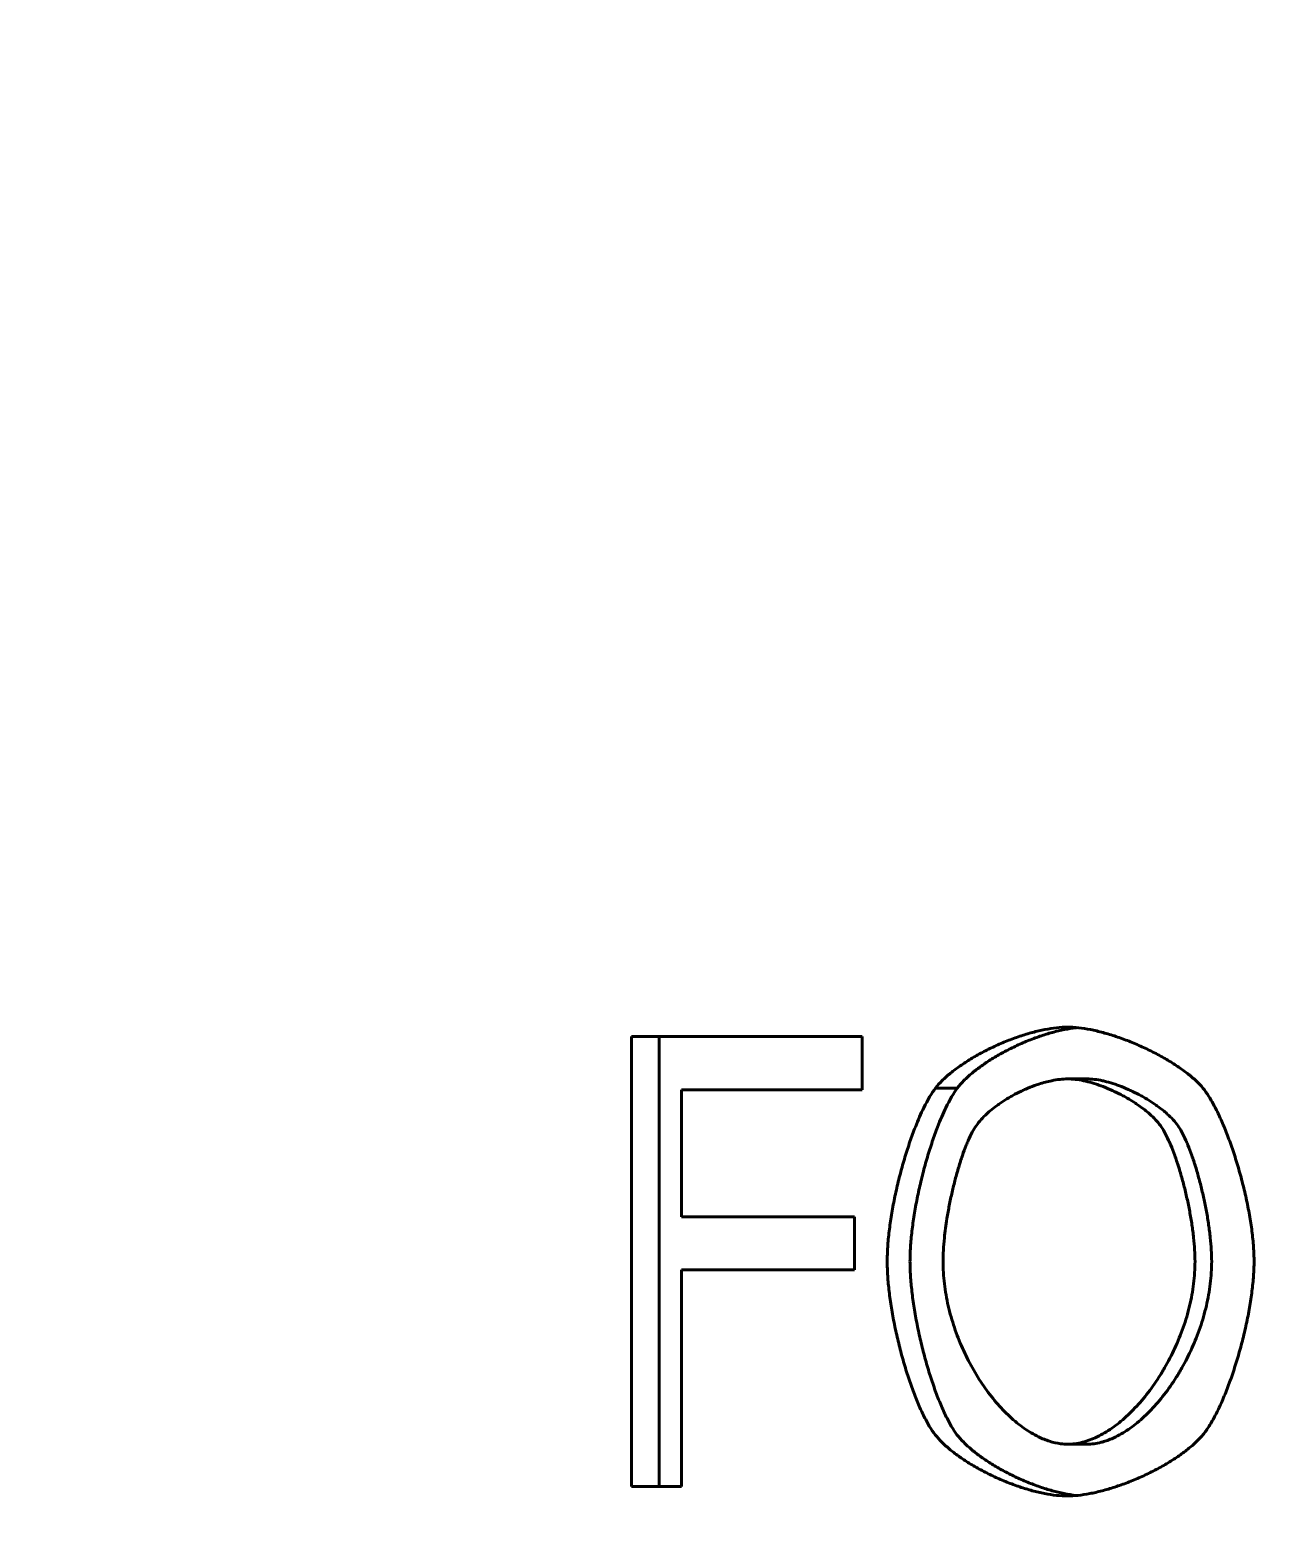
# Model space of a CAD drawing. Header units: millimetres. Extents: x 0 to 51860, y 0 to 5940.
# Drawn here: x 3939.59 to 3964.46, y 1716.4 to 1746.25 of the extents above; entities that cross this region are included whole.
import ezdxf

# ---------------------------------------------------------------- set-up
doc = ezdxf.new("R2010")
doc.units = ezdxf.units.MM
doc.header["$LTSCALE"] = 10
doc.layers.add('가시적인 것(ISO)', color=3, linetype='Continuous', lineweight=40)
doc.layers.add('치수(ISO)', color=2, linetype='Continuous', lineweight=25)
doc.styles.add('치수 텍스트_PSTEK_POSCO', font='isocp.shx')
doc.dimstyles.new('치수_PSTEK_POSCO', dxfattribs={"dimscale": 10, "dimtxt": 3.5, "dimasz": 2.5, "dimexe": 2, "dimexo": 2.5, "dimgap": 1, "dimtad": 1, "dimrnd": 1e-08, "dimdsep": 46, "dimtxsty": '치수 텍스트_PSTEK_POSCO', "dimcen": 0.09, "dimdle": 10, "dimclrd": 7, "dimclre": 7, "dimclrt": 2, "dimadec": 1, "dimazin": 2, "dimtfac": 1, "dimtmove": 0, "dimatfit": 3, "dimfxl": 0, "dimtolj": 1, "dimlwd": -1, "dimlwe": -1, "dimarcsym": 0})

# ---------------------------------------------------------------- blocks, each defined once
blk = doc.blocks.new('*D24')
at = {"layer": 'Defpoints', "color": 0}
for p in [(3893.189, 1812.006), (4763.189, 1812.006), (4763.189, 1549.441)]:
    blk.add_point(p, dxfattribs=at)
at = {"layer": '치수(ISO)', "color": 7}
for p, q in [((3893.189, 1787.006), (3893.189, 1529.441)), ((4763.189, 1787.006), (4763.189, 1529.441)), ((3918.189, 1549.441), (4738.189, 1549.441))]:
    blk.add_line(p, q, dxfattribs=at)
for points in [[(3918.189, 1553.607), (3918.189, 1545.274), (3893.189, 1549.441)], [(4738.189, 1553.607), (4738.189, 1545.274), (4763.189, 1549.441)]]:
    blk.add_solid(points, dxfattribs=at)
at = {"layer": '치수(ISO)', "color": 2, "insert": (4296.675, 1576.941), "char_height": 35, "attachment_point": 4, "style": '치수 텍스트_PSTEK_POSCO'}
blk.add_mtext('\\A1;870', dxfattribs=at)

msp = doc.modelspace()

# ---------------------------------------------------------------- linework, layer by layer
at = {"layer": '가시적인 것(ISO)'}
for p, q in [((3951.6236, 1717.11), (3951.6236, 1726.11)), ((3956.2433, 1726.11), (3951.6236, 1726.11)), ((3952.1813, 1717.11), (3952.1813, 1726.11)), ((3956.2433, 1726.11), (3956.2433, 1725.0452)), ((3960.7382, 1725.264), (3960.3542, 1725.264)), ((3952.6243, 1725.0452), (3956.2433, 1725.0452)), ((3952.6243, 1725.0452), (3952.6243, 1722.5071)), ((3958.1443, 1725.0817), (3957.7077, 1725.0817)), ((3956.0886, 1722.5071), (3952.6243, 1722.5071)), ((3956.0886, 1722.5071), (3956.0886, 1721.4423)), ((3952.6243, 1721.4423), (3956.0886, 1721.4423)), ((3952.6243, 1721.4423), (3952.6243, 1717.11)), ((3960.7382, 1717.9561), (3960.3542, 1717.9561)), ((3951.6236, 1717.11), (3952.6243, 1717.11))]:
    msp.add_line(p, q, dxfattribs=at)
for radius, start, end in [(36.5, 107.95236, 332.70125), (25, 124.45896, 336.42182)]:
    msp.add_arc((3925.1889, 1719.7463), radius, start, end, dxfattribs=at)
for points, knots in [([(3957.7077, 1725.0817), (3957.747, 1725.1315), (3957.7923, 1725.1815), (3957.8427, 1725.2313), (3957.8931, 1725.281), (3957.9487, 1725.3306), (3958.0086, 1725.3796), (3958.0386, 1725.404), (3958.0697, 1725.4284), (3958.1017, 1725.4525), (3958.1659, 1725.5008), (3958.234, 1725.5483), (3958.3054, 1725.5946), (3958.3411, 1725.6178), (3958.3776, 1725.6407), (3958.4148, 1725.6633), (3958.4892, 1725.7084), (3958.5665, 1725.7521), (3958.6459, 1725.7942), (3958.6855, 1725.8152), (3958.7257, 1725.8359), (3958.7664, 1725.856), (3958.8476, 1725.8963), (3958.9306, 1725.9347), (3959.0144, 1725.9708), (3959.0563, 1725.9888), (3959.0985, 1726.0063), (3959.1408, 1726.0232), (3959.2253, 1726.057), (3959.3104, 1726.0883), (3959.3952, 1726.1168), (3959.4376, 1726.131), (3959.4799, 1726.1446), (3959.5221, 1726.1574), (3959.6064, 1726.183), (3959.69, 1726.2055), (3959.7721, 1726.2247), (3959.8132, 1726.2344), (3959.8539, 1726.2431), (3959.8941, 1726.251), (3959.9746, 1726.2667), (3960.0531, 1726.2789), (3960.1289, 1726.2871), (3960.2048, 1726.2954), (3960.2779, 1726.2997), (3960.3475, 1726.2997)], [0, 0, 0, 0, 0.0833333, 0.0833333, 0.0833333, 0.1666667, 0.1666667, 0.1666667, 0.2083333, 0.2083333, 0.2083333, 0.2916667, 0.2916667, 0.2916667, 0.3333333, 0.3333333, 0.3333333, 0.4166667, 0.4166667, 0.4166667, 0.4583333, 0.4583333, 0.4583333, 0.5416667, 0.5416667, 0.5416667, 0.5833333, 0.5833333, 0.5833333, 0.6666667, 0.6666667, 0.6666667, 0.7083333, 0.7083333, 0.7083333, 0.7916667, 0.7916667, 0.7916667, 0.8333333, 0.8333333, 0.8333333, 0.9166667, 0.9166667, 0.9166667, 1, 1, 1, 1]), ([(3958.1443, 1725.0817), (3958.1829, 1725.1315), (3958.2273, 1725.1815), (3958.3261, 1725.281), (3958.3806, 1725.3306), (3958.4687, 1725.404), (3958.4991, 1725.4284), (3958.5934, 1725.5008), (3958.6602, 1725.5483), (3958.7651, 1725.6178), (3958.8009, 1725.6407), (3958.9103, 1725.7084), (3958.9861, 1725.7521), (3959.1028, 1725.8152), (3959.1422, 1725.8359), (3959.2616, 1725.8963), (3959.3429, 1725.9347), (3959.4662, 1725.9888), (3959.5075, 1726.0063), (3959.6318, 1726.057), (3959.7152, 1726.0883), (3959.8398, 1726.131), (3959.8813, 1726.1446), (3960.0053, 1726.183), (3960.0872, 1726.2055), (3960.208, 1726.2344), (3960.2479, 1726.2431), (3960.3661, 1726.2667), (3960.4431, 1726.2789), (3960.5254, 1726.288), (3960.5334, 1726.2889), (3960.5414, 1726.2897)], [0, 0, 0, 0, 0.08333333, 0.08333333, 0.16666667, 0.16666667, 0.20833333, 0.20833333, 0.29166667, 0.29166667, 0.33333333, 0.33333333, 0.41666667, 0.41666667, 0.45833333, 0.45833333, 0.54166667, 0.54166667, 0.58333333, 0.58333333, 0.66666667, 0.66666667, 0.70833333, 0.70833333, 0.79166667, 0.79166667, 0.83333333, 0.83333333, 0.91666667, 0.91666667, 0.92565414, 0.92565414, 0.92565414, 0.92565414]), ([(3960.3475, 1726.2997), (3960.4182, 1726.2997), (3960.4925, 1726.2952), (3960.5696, 1726.2867), (3960.6468, 1726.2782), (3960.7268, 1726.2656), (3960.8088, 1726.2495), (3960.8498, 1726.2414), (3960.8913, 1726.2324), (3960.9332, 1726.2225), (3961.0171, 1726.2028), (3961.1025, 1726.1796), (3961.1888, 1726.1534), (3961.232, 1726.1403), (3961.2753, 1726.1265), (3961.3187, 1726.1119), (3961.4056, 1726.0828), (3961.4929, 1726.0509), (3961.5798, 1726.0166), (3961.6233, 1725.9994), (3961.6666, 1725.9816), (3961.7098, 1725.9633), (3961.796, 1725.9267), (3961.8815, 1725.8878), (3961.9653, 1725.8472), (3962.0072, 1725.8268), (3962.0487, 1725.8061), (3962.0897, 1725.7849), (3962.1716, 1725.7426), (3962.2515, 1725.6986), (3962.3284, 1725.6535), (3962.3669, 1725.631), (3962.4046, 1725.6081), (3962.4416, 1725.585), (3962.5154, 1725.5388), (3962.5859, 1725.4917), (3962.6522, 1725.4439), (3962.6854, 1725.4201), (3962.7175, 1725.3961), (3962.7485, 1725.372), (3962.8104, 1725.3238), (3962.8678, 1725.2752), (3962.9197, 1725.2267), (3962.9716, 1725.1782), (3963.018, 1725.1297), (3963.0582, 1725.0817)], [0, 0, 0, 0, 0.0833333, 0.0833333, 0.0833333, 0.1666667, 0.1666667, 0.1666667, 0.2083333, 0.2083333, 0.2083333, 0.2916667, 0.2916667, 0.2916667, 0.3333333, 0.3333333, 0.3333333, 0.4166667, 0.4166667, 0.4166667, 0.4583333, 0.4583333, 0.4583333, 0.5416667, 0.5416667, 0.5416667, 0.5833333, 0.5833333, 0.5833333, 0.6666667, 0.6666667, 0.6666667, 0.7083333, 0.7083333, 0.7083333, 0.7916667, 0.7916667, 0.7916667, 0.8333333, 0.8333333, 0.8333333, 0.9166667, 0.9166667, 0.9166667, 1, 1, 1, 1]), ([(3960.3542, 1725.264), (3960.3042, 1725.264), (3960.2522, 1725.2609), (3960.1987, 1725.2548), (3960.1451, 1725.2488), (3960.0899, 1725.2399), (3960.0337, 1725.2283), (3959.9494, 1725.2109), (3959.8627, 1725.1876), (3959.7753, 1725.1591), (3959.7462, 1725.1496), (3959.717, 1725.1396), (3959.6878, 1725.1289), (3959.6294, 1725.1077), (3959.5709, 1725.0844), (3959.5128, 1725.0591), (3959.4838, 1725.0465), (3959.4548, 1725.0333), (3959.4261, 1725.0198), (3959.3686, 1724.9926), (3959.3117, 1724.9637), (3959.2561, 1724.9332), (3959.2283, 1724.918), (3959.2007, 1724.9024), (3959.1735, 1724.8864), (3959.1192, 1724.8544), (3959.0662, 1724.821), (3959.0152, 1724.7864), (3958.9897, 1724.7691), (3958.9646, 1724.7516), (3958.9401, 1724.7337), (3958.8911, 1724.698), (3958.8442, 1724.6613), (3958.8, 1724.6237), (3958.7778, 1724.6049), (3958.7564, 1724.5859), (3958.7356, 1724.5668), (3958.6941, 1724.5284), (3958.6554, 1724.4894), (3958.6202, 1724.4499), (3958.5849, 1724.4105), (3958.5529, 1724.3706), (3958.5248, 1724.3305)], [0, 0, 0, 0, 0.0833333, 0.0833333, 0.0833333, 0.1666667, 0.1666667, 0.1666667, 0.2916667, 0.2916667, 0.2916667, 0.3333333, 0.3333333, 0.3333333, 0.4166667, 0.4166667, 0.4166667, 0.4583333, 0.4583333, 0.4583333, 0.5416667, 0.5416667, 0.5416667, 0.5833333, 0.5833333, 0.5833333, 0.6666667, 0.6666667, 0.6666667, 0.7083333, 0.7083333, 0.7083333, 0.7916667, 0.7916667, 0.7916667, 0.8333333, 0.8333333, 0.8333333, 0.9166667, 0.9166667, 0.9166667, 1, 1, 1, 1]), ([(3962.2073, 1724.3305), (3962.1793, 1724.3694), (3962.1472, 1724.4083), (3962.1114, 1724.4469), (3962.0756, 1724.4855), (3962.0361, 1724.5239), (3961.9936, 1724.5617), (3961.9298, 1724.6184), (3961.8591, 1724.6739), (3961.7833, 1724.7273), (3961.758, 1724.7451), (3961.7322, 1724.7627), (3961.7059, 1724.7799), (3961.6533, 1724.8145), (3961.5988, 1724.848), (3961.5428, 1724.8802), (3961.5148, 1724.8962), (3961.4865, 1724.912), (3961.4579, 1724.9273), (3961.4007, 1724.9581), (3961.3424, 1724.9873), (3961.2835, 1725.0148), (3961.2541, 1725.0285), (3961.2245, 1725.0418), (3961.1949, 1725.0547), (3961.1356, 1725.0803), (3961.0761, 1725.1041), (3961.0168, 1725.1257), (3960.9872, 1725.1365), (3960.9576, 1725.1468), (3960.9282, 1725.1565), (3960.8694, 1725.1758), (3960.8111, 1725.1929), (3960.7539, 1725.2075), (3960.7253, 1725.2147), (3960.697, 1725.2213), (3960.669, 1725.2273), (3960.613, 1725.2392), (3960.5585, 1725.2483), (3960.5058, 1725.2546), (3960.4532, 1725.2608), (3960.4025, 1725.264), (3960.3542, 1725.264)], [0, 0, 0, 0, 0.0833333, 0.0833333, 0.0833333, 0.1666667, 0.1666667, 0.1666667, 0.2916667, 0.2916667, 0.2916667, 0.3333333, 0.3333333, 0.3333333, 0.4166667, 0.4166667, 0.4166667, 0.4583333, 0.4583333, 0.4583333, 0.5416667, 0.5416667, 0.5416667, 0.5833333, 0.5833333, 0.5833333, 0.6666667, 0.6666667, 0.6666667, 0.7083333, 0.7083333, 0.7083333, 0.7916667, 0.7916667, 0.7916667, 0.8333333, 0.8333333, 0.8333333, 0.9166667, 0.9166667, 0.9166667, 1, 1, 1, 1]), ([(3962.5544, 1724.3305), (3962.5271, 1724.3694), (3962.464, 1724.4472), (3962.3674, 1724.543), (3962.2594, 1724.6369), (3962.1647, 1724.71), (3962.0382, 1724.7978), (3961.9313, 1724.8648), (3961.7925, 1724.9434), (3961.6782, 1725.0019), (3961.5333, 1725.0684), (3961.4166, 1725.116), (3961.2717, 1725.1673), (3961.1574, 1725.2015), (3961.0187, 1725.2346), (3960.8849, 1725.2575), (3960.7855, 1725.264), (3960.7382, 1725.264)], [0, 0, 0, 0, 0.0833333, 0.1666667, 0.2083333, 0.2916667, 0.3333333, 0.4166667, 0.4583333, 0.5416667, 0.5833333, 0.6666667, 0.7083333, 0.7916667, 0.8333333, 0.9166667, 1, 1, 1, 1]), ([(3956.7417, 1721.61), (3956.7417, 1721.7042), (3956.7487, 1721.9009), (3956.7732, 1722.1622), (3956.8083, 1722.4317), (3956.8446, 1722.6522), (3956.8988, 1722.9303), (3956.9489, 1723.1534), (3957.0188, 1723.4293), (3957.08, 1723.6462), (3957.162, 1723.9088), (3957.2316, 1724.1106), (3957.3405, 1724.3965), (3957.4924, 1724.744), (3957.63, 1724.9784), (3957.7077, 1725.0817)], [0, 0, 0, 0, 0.0833333, 0.1666667, 0.2083333, 0.2916667, 0.3333333, 0.4166667, 0.4583333, 0.5416667, 0.5833333, 0.6666667, 0.7083333, 0.8333333, 1, 1, 1, 1]), ([(3957.1976, 1721.61), (3957.1976, 1721.7042), (3957.201, 1721.8026), (3957.2075, 1721.904), (3957.214, 1722.0054), (3957.2236, 1722.11), (3957.236, 1722.2167), (3957.2422, 1722.27), (3957.2491, 1722.3239), (3957.2567, 1722.3782), (3957.2718, 1722.4868), (3957.2895, 1722.5971), (3957.3096, 1722.708), (3957.3197, 1722.7634), (3957.3303, 1722.8191), (3957.3415, 1722.8748), (3957.3638, 1722.9861), (3957.3884, 1723.0977), (3957.4148, 1723.2084), (3957.4281, 1723.2638), (3957.4418, 1723.319), (3957.4559, 1723.3738), (3957.4842, 1723.4835), (3957.5142, 1723.592), (3957.5456, 1723.6981), (3957.5613, 1723.7512), (3957.5774, 1723.8037), (3957.5938, 1723.8556), (3957.6266, 1723.9592), (3957.6607, 1724.0601), (3957.6958, 1724.1573), (3957.7133, 1724.2059), (3957.7311, 1724.2536), (3957.7491, 1724.3002), (3957.8031, 1724.44), (3957.8589, 1724.5703), (3957.9156, 1724.6878), (3957.9912, 1724.8444), (3958.0682, 1724.9784), (3958.1443, 1725.0817)], [0, 0, 0, 0, 0.0833333, 0.0833333, 0.0833333, 0.1666667, 0.1666667, 0.1666667, 0.2083333, 0.2083333, 0.2083333, 0.2916667, 0.2916667, 0.2916667, 0.3333333, 0.3333333, 0.3333333, 0.4166667, 0.4166667, 0.4166667, 0.4583333, 0.4583333, 0.4583333, 0.5416667, 0.5416667, 0.5416667, 0.5833333, 0.5833333, 0.5833333, 0.6666667, 0.6666667, 0.6666667, 0.7083333, 0.7083333, 0.7083333, 0.8333333, 0.8333333, 0.8333333, 1, 1, 1, 1]), ([(3963.0582, 1725.0817), (3963.0983, 1725.0318), (3963.1389, 1724.974), (3963.1795, 1724.9092), (3963.2201, 1724.8444), (3963.2608, 1724.7726), (3963.3012, 1724.6949), (3963.3214, 1724.656), (3963.3415, 1724.6156), (3963.3615, 1724.5739), (3963.4015, 1724.4905), (3963.4411, 1724.4017), (3963.4799, 1724.3084), (3963.4992, 1724.2618), (3963.5184, 1724.2141), (3963.5373, 1724.1654), (3963.5752, 1724.068), (3963.6121, 1723.9668), (3963.6477, 1723.8627), (3963.6654, 1723.8106), (3963.6829, 1723.7578), (3963.7, 1723.7045), (3963.7341, 1723.5978), (3963.7668, 1723.4887), (3963.7976, 1723.3784), (3963.813, 1723.3232), (3963.828, 1723.2677), (3963.8424, 1723.212), (3963.8713, 1723.1006), (3963.8982, 1722.9883), (3963.9227, 1722.8764), (3963.9349, 1722.8204), (3963.9466, 1722.7645), (3963.9576, 1722.7087), (3963.9796, 1722.5973), (3963.9992, 1722.4865), (3964.0158, 1722.3776), (3964.0241, 1722.3231), (3964.0317, 1722.2691), (3964.0385, 1722.2157), (3964.0521, 1722.1088), (3964.0627, 1722.0042), (3964.0699, 1721.9029), (3964.077, 1721.8016), (3964.0808, 1721.7036), (3964.0808, 1721.61)], [0, 0, 0, 0, 0.0833333, 0.0833333, 0.0833333, 0.1666667, 0.1666667, 0.1666667, 0.2083333, 0.2083333, 0.2083333, 0.2916667, 0.2916667, 0.2916667, 0.3333333, 0.3333333, 0.3333333, 0.4166667, 0.4166667, 0.4166667, 0.4583333, 0.4583333, 0.4583333, 0.5416667, 0.5416667, 0.5416667, 0.5833333, 0.5833333, 0.5833333, 0.6666667, 0.6666667, 0.6666667, 0.7083333, 0.7083333, 0.7083333, 0.7916667, 0.7916667, 0.7916667, 0.8333333, 0.8333333, 0.8333333, 0.9166667, 0.9166667, 0.9166667, 1, 1, 1, 1]), ([(3958.5248, 1724.3305), (3958.4978, 1724.2922), (3958.4706, 1724.2474), (3958.4435, 1724.1971), (3958.4165, 1724.1468), (3958.3895, 1724.0909), (3958.3628, 1724.0302), (3958.3495, 1723.9998), (3958.3362, 1723.9683), (3958.323, 1723.9357), (3958.2967, 1723.8704), (3958.2707, 1723.8008), (3958.2454, 1723.7277), (3958.2327, 1723.6911), (3958.2202, 1723.6537), (3958.2079, 1723.6154), (3958.1832, 1723.539), (3958.1593, 1723.4594), (3958.1362, 1723.3776), (3958.1247, 1723.3367), (3958.1134, 1723.2952), (3958.1024, 1723.2533), (3958.0803, 1723.1694), (3958.0593, 1723.0836), (3958.0394, 1722.9968), (3958.0295, 1722.9535), (3958.0199, 1722.9098), (3958.0107, 1722.866), (3957.9921, 1722.7784), (3957.9749, 1722.6902), (3957.9593, 1722.6022), (3957.9515, 1722.5582), (3957.944, 1722.5143), (3957.937, 1722.4705), (3957.9159, 1722.3391), (3957.8985, 1722.2092), (3957.8855, 1722.0835), (3957.8682, 1721.916), (3957.8587, 1721.7559), (3957.8587, 1721.61)], [0, 0, 0, 0, 0.0833333, 0.0833333, 0.0833333, 0.1666667, 0.1666667, 0.1666667, 0.2083333, 0.2083333, 0.2083333, 0.2916667, 0.2916667, 0.2916667, 0.3333333, 0.3333333, 0.3333333, 0.4166667, 0.4166667, 0.4166667, 0.4583333, 0.4583333, 0.4583333, 0.5416667, 0.5416667, 0.5416667, 0.5833333, 0.5833333, 0.5833333, 0.6666667, 0.6666667, 0.6666667, 0.7083333, 0.7083333, 0.7083333, 0.8333333, 0.8333333, 0.8333333, 1, 1, 1, 1]), ([(3962.8999, 1721.61), (3962.8999, 1721.6842), (3962.8974, 1721.7617), (3962.8926, 1721.8418), (3962.8877, 1721.922), (3962.8806, 1722.0047), (3962.8714, 1722.0891), (3962.8668, 1722.1313), (3962.8617, 1722.174), (3962.8561, 1722.217), (3962.8449, 1722.303), (3962.8317, 1722.3903), (3962.8169, 1722.4782), (3962.8094, 1722.5221), (3962.8015, 1722.5662), (3962.7933, 1722.6103), (3962.7767, 1722.6985), (3962.7586, 1722.7868), (3962.7391, 1722.8744), (3962.7293, 1722.9182), (3962.7192, 1722.9619), (3962.7088, 1723.0052), (3962.688, 1723.0919), (3962.6659, 1723.1775), (3962.6428, 1723.2612), (3962.6312, 1723.303), (3962.6194, 1723.3444), (3962.6074, 1723.3852), (3962.5833, 1723.4667), (3962.5583, 1723.5459), (3962.5327, 1723.6219), (3962.5199, 1723.6599), (3962.5069, 1723.6972), (3962.4937, 1723.7335), (3962.4675, 1723.8062), (3962.4407, 1723.8753), (3962.4135, 1723.94), (3962.3999, 1723.9724), (3962.3863, 1724.0037), (3962.3725, 1724.0337), (3962.3451, 1724.0939), (3962.3175, 1724.1492), (3962.2899, 1724.1989), (3962.2622, 1724.2487), (3962.2346, 1724.2928), (3962.2073, 1724.3305)], [0, 0, 0, 0, 0.0833333, 0.0833333, 0.0833333, 0.1666667, 0.1666667, 0.1666667, 0.2083333, 0.2083333, 0.2083333, 0.2916667, 0.2916667, 0.2916667, 0.3333333, 0.3333333, 0.3333333, 0.4166667, 0.4166667, 0.4166667, 0.4583333, 0.4583333, 0.4583333, 0.5416667, 0.5416667, 0.5416667, 0.5833333, 0.5833333, 0.5833333, 0.6666667, 0.6666667, 0.6666667, 0.7083333, 0.7083333, 0.7083333, 0.7916667, 0.7916667, 0.7916667, 0.8333333, 0.8333333, 0.8333333, 0.9166667, 0.9166667, 0.9166667, 1, 1, 1, 1]), ([(3963.2333, 1721.61), (3963.2333, 1721.6842), (3963.2284, 1721.8393), (3963.2109, 1722.046), (3963.1858, 1722.2593), (3963.16, 1722.434), (3963.1215, 1722.6543), (3963.0859, 1722.831), (3963.0364, 1723.0491), (3962.9931, 1723.2203), (3962.9352, 1723.4271), (3962.8863, 1723.5855), (3962.8226, 1723.7716), (3962.77, 1723.9099), (3962.7031, 1724.0662), (3962.6354, 1724.2045), (3962.5812, 1724.2928), (3962.5544, 1724.3305)], [0, 0, 0, 0, 0.0833333, 0.1666667, 0.2083333, 0.2916667, 0.3333333, 0.4166667, 0.4583333, 0.5416667, 0.5833333, 0.6666667, 0.7083333, 0.7916667, 0.8333333, 0.9166667, 1, 1, 1, 1]), ([(3957.7011, 1718.1457), (3957.6623, 1718.1955), (3957.6233, 1718.2534), (3957.5844, 1718.3183), (3957.5454, 1718.3832), (3957.5066, 1718.4551), (3957.4682, 1718.533), (3957.449, 1718.5719), (3957.4299, 1718.6123), (3957.411, 1718.6541), (3957.373, 1718.7377), (3957.3357, 1718.8267), (3957.2992, 1718.9201), (3957.281, 1718.9668), (3957.2629, 1719.0146), (3957.2452, 1719.0633), (3957.2096, 1719.1608), (3957.1751, 1719.2622), (3957.1419, 1719.3664), (3957.1253, 1719.4185), (3957.109, 1719.4713), (3957.0931, 1719.5247), (3957.0613, 1719.6314), (3957.031, 1719.7405), (3957.0024, 1719.8508), (3956.9881, 1719.906), (3956.9743, 1719.9614), (3956.9609, 1720.0171), (3956.9342, 1720.1284), (3956.9094, 1720.2404), (3956.8868, 1720.3521), (3956.8755, 1720.4079), (3956.8648, 1720.4637), (3956.8547, 1720.5192), (3956.8344, 1720.6304), (3956.8165, 1720.7406), (3956.8012, 1720.849), (3956.7936, 1720.9032), (3956.7867, 1720.9569), (3956.7804, 1721.01), (3956.7679, 1721.1163), (3956.7583, 1721.2201), (3956.7517, 1721.3204), (3956.7452, 1721.4208), (3956.7417, 1721.5177), (3956.7417, 1721.61)], [0, 0, 0, 0, 0.0833333, 0.0833333, 0.0833333, 0.1666667, 0.1666667, 0.1666667, 0.2083333, 0.2083333, 0.2083333, 0.2916667, 0.2916667, 0.2916667, 0.3333333, 0.3333333, 0.3333333, 0.4166667, 0.4166667, 0.4166667, 0.4583333, 0.4583333, 0.4583333, 0.5416667, 0.5416667, 0.5416667, 0.5833333, 0.5833333, 0.5833333, 0.6666667, 0.6666667, 0.6666667, 0.7083333, 0.7083333, 0.7083333, 0.7916667, 0.7916667, 0.7916667, 0.8333333, 0.8333333, 0.8333333, 0.9166667, 0.9166667, 0.9166667, 1, 1, 1, 1]), ([(3958.1379, 1718.1457), (3958.0999, 1718.1955), (3958.0616, 1718.2534), (3958.0235, 1718.3183), (3957.9853, 1718.3832), (3957.9473, 1718.4551), (3957.9097, 1718.533), (3957.8908, 1718.5719), (3957.8721, 1718.6123), (3957.8535, 1718.6541), (3957.8164, 1718.7377), (3957.7798, 1718.8267), (3957.744, 1718.9201), (3957.7261, 1718.9668), (3957.7085, 1719.0146), (3957.691, 1719.0633), (3957.6562, 1719.1608), (3957.6224, 1719.2622), (3957.5898, 1719.3664), (3957.5735, 1719.4185), (3957.5576, 1719.4713), (3957.542, 1719.5247), (3957.5108, 1719.6314), (3957.4811, 1719.7405), (3957.4531, 1719.8508), (3957.4391, 1719.906), (3957.4255, 1719.9614), (3957.4124, 1720.0171), (3957.3863, 1720.1284), (3957.362, 1720.2404), (3957.3398, 1720.3521), (3957.3288, 1720.4079), (3957.3182, 1720.4637), (3957.3083, 1720.5192), (3957.2884, 1720.6304), (3957.2709, 1720.7406), (3957.2559, 1720.849), (3957.2485, 1720.9032), (3957.2417, 1720.9569), (3957.2355, 1721.01), (3957.2233, 1721.1163), (3957.2138, 1721.2201), (3957.2074, 1721.3204), (3957.201, 1721.4208), (3957.1976, 1721.5177), (3957.1976, 1721.61)], [0, 0, 0, 0, 0.0833333, 0.0833333, 0.0833333, 0.1666667, 0.1666667, 0.1666667, 0.2083333, 0.2083333, 0.2083333, 0.2916667, 0.2916667, 0.2916667, 0.3333333, 0.3333333, 0.3333333, 0.4166667, 0.4166667, 0.4166667, 0.4583333, 0.4583333, 0.4583333, 0.5416667, 0.5416667, 0.5416667, 0.5833333, 0.5833333, 0.5833333, 0.6666667, 0.6666667, 0.6666667, 0.7083333, 0.7083333, 0.7083333, 0.7916667, 0.7916667, 0.7916667, 0.8333333, 0.8333333, 0.8333333, 0.9166667, 0.9166667, 0.9166667, 1, 1, 1, 1]), ([(3957.8587, 1721.61), (3957.8587, 1721.4623), (3957.868, 1721.3139), (3957.8857, 1721.1658), (3957.9035, 1721.0178), (3957.9296, 1720.8701), (3957.9633, 1720.724), (3957.9801, 1720.6509), (3957.9988, 1720.5783), (3958.0193, 1720.5061), (3958.0603, 1720.3618), (3958.1084, 1720.2197), (3958.1627, 1720.0808), (3958.1898, 1720.0113), (3958.2186, 1719.9427), (3958.2487, 1719.875), (3958.309, 1719.7397), (3958.3751, 1719.6082), (3958.4461, 1719.4817), (3958.4816, 1719.4185), (3958.5183, 1719.3565), (3958.5562, 1719.2959), (3958.6319, 1719.1747), (3958.712, 1719.0591), (3958.7958, 1718.9502), (3958.8377, 1718.8958), (3958.8804, 1718.843), (3958.924, 1718.7921), (3959.0111, 1718.6902), (3959.1014, 1718.5957), (3959.1939, 1718.5096), (3959.2402, 1718.4665), (3959.287, 1718.4256), (3959.3343, 1718.3869), (3959.4288, 1718.3095), (3959.5252, 1718.2412), (3959.6224, 1718.1831), (3959.671, 1718.154), (3959.7199, 1718.1275), (3959.7689, 1718.1037), (3959.8423, 1718.0679), (3959.916, 1718.0382), (3959.9895, 1718.0151), (3960.063, 1717.9919), (3960.1364, 1717.9753), (3960.2093, 1717.9657), (3960.2579, 1717.9593), (3960.3062, 1717.9561), (3960.3542, 1717.9561)], [0, 0, 0, 0, 0.0833333, 0.0833333, 0.0833333, 0.1666667, 0.1666667, 0.1666667, 0.2083333, 0.2083333, 0.2083333, 0.2916667, 0.2916667, 0.2916667, 0.3333333, 0.3333333, 0.3333333, 0.4166667, 0.4166667, 0.4166667, 0.4583333, 0.4583333, 0.4583333, 0.5416667, 0.5416667, 0.5416667, 0.5833333, 0.5833333, 0.5833333, 0.6666667, 0.6666667, 0.6666667, 0.7083333, 0.7083333, 0.7083333, 0.7916667, 0.7916667, 0.7916667, 0.8333333, 0.8333333, 0.8333333, 0.8958333, 0.8958333, 0.8958333, 0.9583333, 0.9583333, 0.9583333, 1, 1, 1, 1]), ([(3960.3542, 1717.9561), (3960.4022, 1717.9561), (3960.4506, 1717.9593), (3960.4992, 1717.9657), (3960.5479, 1717.9721), (3960.5969, 1717.9816), (3960.646, 1717.9941), (3960.7443, 1718.0191), (3960.8433, 1718.056), (3960.9421, 1718.1037), (3960.9915, 1718.1275), (3961.0409, 1718.154), (3961.09, 1718.1831), (3961.1884, 1718.2412), (3961.2861, 1718.3095), (3961.3821, 1718.3869), (3961.4302, 1718.4256), (3961.4778, 1718.4665), (3961.5249, 1718.5096), (3961.6191, 1718.5957), (3961.7113, 1718.6902), (3961.8004, 1718.7921), (3961.845, 1718.843), (3961.8888, 1718.8958), (3961.9317, 1718.9502), (3962.0176, 1719.0591), (3962.0999, 1719.1747), (3962.1778, 1719.2959), (3962.2168, 1719.3565), (3962.2546, 1719.4185), (3962.2912, 1719.4817), (3962.3644, 1719.6082), (3962.4327, 1719.7397), (3962.4951, 1719.875), (3962.5263, 1719.9427), (3962.556, 1720.0113), (3962.5842, 1720.0808), (3962.6404, 1720.2197), (3962.6903, 1720.3618), (3962.7329, 1720.5061), (3962.7542, 1720.5783), (3962.7736, 1720.6509), (3962.7911, 1720.724), (3962.8261, 1720.8701), (3962.8533, 1721.0178), (3962.8718, 1721.1658), (3962.8902, 1721.3139), (3962.8999, 1721.4623), (3962.8999, 1721.61)], [0, 0, 0, 0, 0.0416667, 0.0416667, 0.0416667, 0.0833333, 0.0833333, 0.0833333, 0.1666667, 0.1666667, 0.1666667, 0.2083333, 0.2083333, 0.2083333, 0.2916667, 0.2916667, 0.2916667, 0.3333333, 0.3333333, 0.3333333, 0.4166667, 0.4166667, 0.4166667, 0.4583333, 0.4583333, 0.4583333, 0.5416667, 0.5416667, 0.5416667, 0.5833333, 0.5833333, 0.5833333, 0.6666667, 0.6666667, 0.6666667, 0.7083333, 0.7083333, 0.7083333, 0.7916667, 0.7916667, 0.7916667, 0.8333333, 0.8333333, 0.8333333, 0.9166667, 0.9166667, 0.9166667, 1, 1, 1, 1]), ([(3960.7382, 1717.9561), (3960.7852, 1717.9561), (3960.8801, 1717.9626), (3961.0001, 1717.9864), (3961.1448, 1718.0283), (3961.2903, 1718.0877), (3961.5079, 1718.2071), (3961.6994, 1718.3437), (3961.9328, 1718.5484), (3962.1135, 1718.7375), (3962.3281, 1719.0013), (3962.4896, 1719.2325), (3962.675, 1719.5425), (3962.8089, 1719.8054), (3962.9545, 1720.1486), (3963.0523, 1720.4329), (3963.1477, 1720.7963), (3963.2143, 1721.1654), (3963.2333, 1721.4623), (3963.2333, 1721.61)], [0, 0, 0, 0, 0.0416667, 0.0833333, 0.1041667, 0.1666667, 0.2083333, 0.2916667, 0.3333333, 0.4166667, 0.4583333, 0.5416667, 0.5833333, 0.6666667, 0.7083333, 0.7916667, 0.8333333, 0.9166667, 1, 1, 1, 1]), ([(3964.0808, 1721.61), (3964.0808, 1721.5189), (3964.0771, 1721.423), (3964.0701, 1721.3235), (3964.0631, 1721.224), (3964.0528, 1721.1208), (3964.0394, 1721.0151), (3964.0328, 1720.9622), (3964.0253, 1720.9087), (3964.0172, 1720.8547), (3964.0009, 1720.7467), (3963.9818, 1720.6367), (3963.9601, 1720.5256), (3963.9493, 1720.4701), (3963.9378, 1720.4144), (3963.9257, 1720.3586), (3963.9016, 1720.2469), (3963.8751, 1720.1347), (3963.8466, 1720.0233), (3963.8324, 1719.9675), (3963.8176, 1719.912), (3963.8023, 1719.8567), (3963.7719, 1719.7461), (3963.7395, 1719.6368), (3963.7056, 1719.5297), (3963.6886, 1719.4761), (3963.6712, 1719.4231), (3963.6535, 1719.3708), (3963.6181, 1719.2663), (3963.5813, 1719.1645), (3963.5435, 1719.0665), (3963.5245, 1719.0176), (3963.5053, 1718.9696), (3963.4859, 1718.9227), (3963.4471, 1718.8289), (3963.4073, 1718.7395), (3963.3669, 1718.6556), (3963.3467, 1718.6137), (3963.3264, 1718.5731), (3963.306, 1718.534), (3963.2651, 1718.4558), (3963.2238, 1718.3837), (3963.1824, 1718.3186), (3963.141, 1718.2535), (3963.0995, 1718.1955), (3963.0582, 1718.1457)], [0, 0, 0, 0, 0.0833333, 0.0833333, 0.0833333, 0.1666667, 0.1666667, 0.1666667, 0.2083333, 0.2083333, 0.2083333, 0.2916667, 0.2916667, 0.2916667, 0.3333333, 0.3333333, 0.3333333, 0.4166667, 0.4166667, 0.4166667, 0.4583333, 0.4583333, 0.4583333, 0.5416667, 0.5416667, 0.5416667, 0.5833333, 0.5833333, 0.5833333, 0.6666667, 0.6666667, 0.6666667, 0.7083333, 0.7083333, 0.7083333, 0.7916667, 0.7916667, 0.7916667, 0.8333333, 0.8333333, 0.8333333, 0.9166667, 0.9166667, 0.9166667, 1, 1, 1, 1]), ([(3960.3475, 1716.9204), (3960.2773, 1716.9204), (3960.2037, 1716.9247), (3960.1275, 1716.933), (3960.0513, 1716.9412), (3959.9724, 1716.9534), (3959.8918, 1716.9691), (3959.8514, 1716.977), (3959.8106, 1716.9858), (3959.7694, 1716.9954), (3959.6871, 1717.0146), (3959.6034, 1717.0372), (3959.519, 1717.0629), (3959.4768, 1717.0757), (3959.4344, 1717.0893), (3959.392, 1717.1036), (3959.3071, 1717.1321), (3959.222, 1717.1635), (3959.1374, 1717.1974), (3959.0952, 1717.2143), (3959.053, 1717.2319), (3959.0111, 1717.25), (3958.9272, 1717.2863), (3958.8443, 1717.3248), (3958.763, 1717.3652), (3958.7224, 1717.3855), (3958.6822, 1717.4062), (3958.6425, 1717.4273), (3958.5632, 1717.4696), (3958.4858, 1717.5136), (3958.4114, 1717.559), (3958.3741, 1717.5817), (3958.3376, 1717.6047), (3958.3019, 1717.628), (3958.2304, 1717.6747), (3958.1621, 1717.7225), (3958.0978, 1717.7712), (3958.0656, 1717.7955), (3958.0345, 1717.8201), (3958.0044, 1717.8447), (3957.9442, 1717.8941), (3957.8883, 1717.9441), (3957.8375, 1717.9944), (3957.7867, 1718.0447), (3957.741, 1718.0953), (3957.7011, 1718.1457)], [0, 0, 0, 0, 0.0833333, 0.0833333, 0.0833333, 0.1666667, 0.1666667, 0.1666667, 0.2083333, 0.2083333, 0.2083333, 0.2916667, 0.2916667, 0.2916667, 0.3333333, 0.3333333, 0.3333333, 0.4166667, 0.4166667, 0.4166667, 0.4583333, 0.4583333, 0.4583333, 0.5416667, 0.5416667, 0.5416667, 0.5833333, 0.5833333, 0.5833333, 0.6666667, 0.6666667, 0.6666667, 0.7083333, 0.7083333, 0.7083333, 0.7916667, 0.7916667, 0.7916667, 0.8333333, 0.8333333, 0.8333333, 0.9166667, 0.9166667, 0.9166667, 1, 1, 1, 1]), ([(3960.5406, 1716.9304), (3960.5325, 1716.9312), (3960.5243, 1716.9321), (3960.4413, 1716.9412), (3960.3641, 1716.9534), (3960.2454, 1716.977), (3960.2054, 1716.9858), (3960.0844, 1717.0146), (3960.0023, 1717.0372), (3959.8782, 1717.0757), (3959.8367, 1717.0893), (3959.712, 1717.1321), (3959.6286, 1717.1635), (3959.5042, 1717.2143), (3959.4629, 1717.2319), (3959.3396, 1717.2863), (3959.2584, 1717.3248), (3959.1389, 1717.3855), (3959.0995, 1717.4062), (3958.9828, 1717.4696), (3958.907, 1717.5136), (3958.7975, 1717.5817), (3958.7617, 1717.6047), (3958.6567, 1717.6747), (3958.5897, 1717.7225), (3958.4952, 1717.7955), (3958.4646, 1717.8201), (3958.3761, 1717.8941), (3958.3214, 1717.9441), (3958.2218, 1718.0447), (3958.177, 1718.0953), (3958.1379, 1718.1457)], [0.07415206, 0.07415206, 0.07415206, 0.07415206, 0.08333333, 0.08333333, 0.16666667, 0.16666667, 0.20833333, 0.20833333, 0.29166667, 0.29166667, 0.33333333, 0.33333333, 0.41666667, 0.41666667, 0.45833333, 0.45833333, 0.54166667, 0.54166667, 0.58333333, 0.58333333, 0.66666667, 0.66666667, 0.70833333, 0.70833333, 0.79166667, 0.79166667, 0.83333333, 0.83333333, 0.91666667, 0.91666667, 1, 1, 1, 1]), ([(3963.0582, 1718.1457), (3963.0146, 1718.0934), (3962.965, 1718.0414), (3962.9103, 1717.9898), (3962.8557, 1717.9383), (3962.7959, 1717.8873), (3962.7318, 1717.8371), (3962.6998, 1717.8121), (3962.6666, 1717.7872), (3962.6326, 1717.7626), (3962.5644, 1717.7134), (3962.4924, 1717.6652), (3962.4173, 1717.6184), (3962.3798, 1717.595), (3962.3415, 1717.572), (3962.3026, 1717.5493), (3962.2247, 1717.5039), (3962.1442, 1717.46), (3962.0618, 1717.418), (3962.0207, 1717.397), (3961.9791, 1717.3765), (3961.9371, 1717.3564), (3961.8532, 1717.3163), (3961.7679, 1717.2783), (3961.6821, 1717.2425), (3961.6391, 1717.2247), (3961.5961, 1717.2074), (3961.553, 1717.1907), (3961.4667, 1717.1574), (3961.3803, 1717.1267), (3961.2946, 1717.0987), (3961.2517, 1717.0847), (3961.209, 1717.0714), (3961.1666, 1717.0589), (3961.0817, 1717.0339), (3960.9978, 1717.0118), (3960.9158, 1716.9931), (3960.8748, 1716.9838), (3960.8342, 1716.9753), (3960.7942, 1716.9676), (3960.7143, 1716.9523), (3960.6365, 1716.9405), (3960.5618, 1716.9325), (3960.4871, 1716.9246), (3960.4154, 1716.9204), (3960.3475, 1716.9204)], [0, 0, 0, 0, 0.0833333, 0.0833333, 0.0833333, 0.1666667, 0.1666667, 0.1666667, 0.2083333, 0.2083333, 0.2083333, 0.2916667, 0.2916667, 0.2916667, 0.3333333, 0.3333333, 0.3333333, 0.4166667, 0.4166667, 0.4166667, 0.4583333, 0.4583333, 0.4583333, 0.5416667, 0.5416667, 0.5416667, 0.5833333, 0.5833333, 0.5833333, 0.6666667, 0.6666667, 0.6666667, 0.7083333, 0.7083333, 0.7083333, 0.7916667, 0.7916667, 0.7916667, 0.8333333, 0.8333333, 0.8333333, 0.9166667, 0.9166667, 0.9166667, 1, 1, 1, 1])]:
    msp.add_open_spline(points, degree=3, knots=knots, dxfattribs=at)

# ---------------------------------------------------------------- dimensions: what is measured, and where the dimension line sits
at = {"layer": '치수(ISO)', "color": 7}
dim = msp.add_linear_dim(base=(4763.1889, 1549.4408), p1=(3893.1889, 1812.0063), p2=(4763.1889, 1812.0063), dimstyle='치수_PSTEK_POSCO', override={"dimdec": 2, "dimtp": 0, "dimtm": 0, "dimtdec": 2, "dimtofl": 0, "dimatfit": 1}, dxfattribs=at)
dim.commit()
dim.dimension.update_dxf_attribs({"geometry": '*D24', "text_midpoint": (4328.1889, 1549.4408), "dimtype": 160})

doc.saveas('drawing.dxf')
